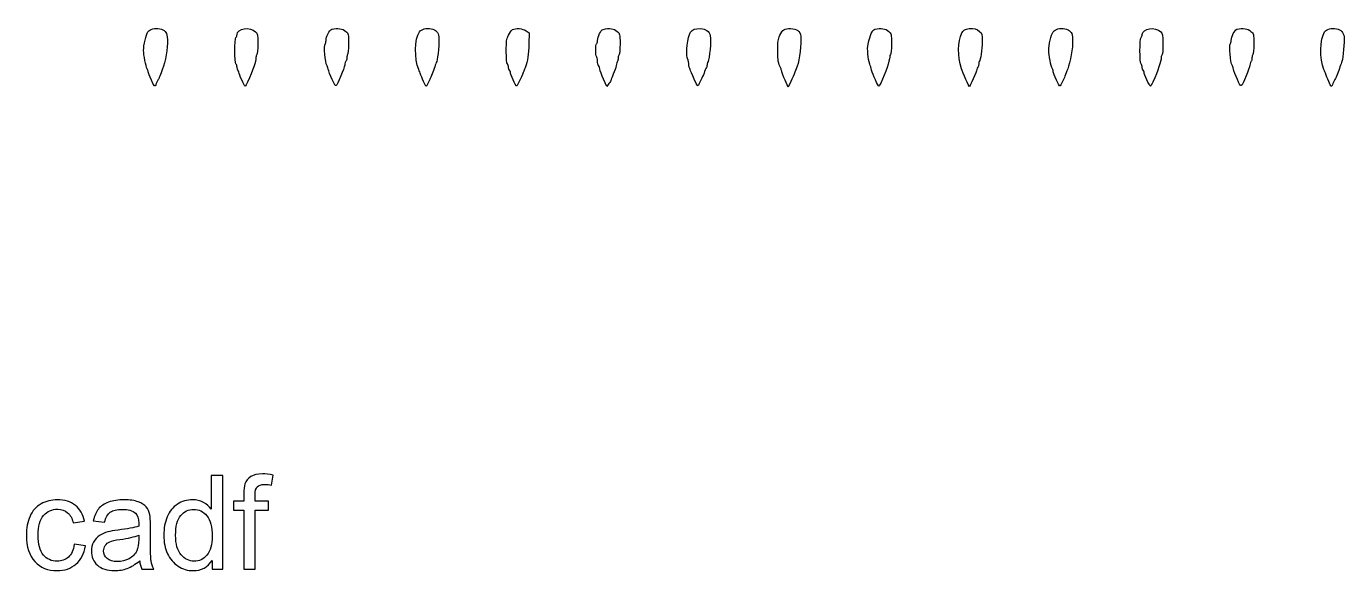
# Model space of a CAD drawing. Header units: centimetres. Extents: x -13.3 to 13.9, y 5.7 to 11.2.
# Drawn here: x -13.25 to -0.47, y 5.71 to 10.98 of the extents above; entities that cross this region are included whole.
import ezdxf

# ---------------------------------------------------------------- set-up
doc = ezdxf.new("R2010")
doc.units = ezdxf.units.CM
doc.header["$MEASUREMENT"] = 0
doc.layers.add('Layer 1', color=7, linetype='Continuous')

msp = doc.modelspace()

# ---------------------------------------------------------------- linework, layer by layer
at = {"layer": 'Layer 1'}
for points, knots in [([(-11.97534, 10.46794), (-11.96414, 10.4909), (-11.94876, 10.53137), (-11.92594, 10.59793), (-11.92594, 10.59793), (-11.89683, 10.68285), (-11.87962, 10.81358), (-11.88832, 10.88375), (-11.88832, 10.88375), (-11.89415, 10.93073), (-11.91383, 10.95164), (-11.96101, 10.96097), (-11.96101, 10.96097), (-12.00841, 10.97035), (-12.05646, 10.95767), (-12.07516, 10.93085), (-12.07516, 10.93085), (-12.09445, 10.90319), (-12.11751, 10.80469), (-12.11751, 10.74995), (-12.11751, 10.74995), (-12.11751, 10.70553), (-12.09661, 10.59978), (-12.08237, 10.57213), (-12.08237, 10.57213), (-12.07773, 10.56313), (-12.07393, 10.55052), (-12.07393, 10.5441), (-12.07393, 10.5441), (-12.07393, 10.53769), (-12.05964, 10.50158), (-12.04218, 10.46385), (-12.04218, 10.46385), (-12.01112, 10.39677), (-12.01017, 10.39576), (-11.99929, 10.41845), (-11.99929, 10.41845), (-11.99317, 10.43121), (-11.98239, 10.45348), (-11.97534, 10.46794)], [0, 0, 0, 0, 0.09090909, 0.09090909, 0.09090909, 0.09090909, 0.18181818, 0.18181818, 0.18181818, 0.18181818, 0.27272727, 0.27272727, 0.27272727, 0.27272727, 0.36363636, 0.36363636, 0.36363636, 0.36363636, 0.45454545, 0.45454545, 0.45454545, 0.45454545, 0.54545455, 0.54545455, 0.54545455, 0.54545455, 0.63636364, 0.63636364, 0.63636364, 0.63636364, 0.72727273, 0.72727273, 0.72727273, 0.72727273, 0.81818182, 0.81818182, 0.81818182, 0.81818182, 1, 1, 1, 1]), ([(-11.10888, 10.44473), (-11.05746, 10.55795), (-11.02813, 10.64433), (-11.02813, 10.68255), (-11.02813, 10.68255), (-11.02813, 10.69503), (-11.02421, 10.70786), (-11.01941, 10.71106), (-11.01941, 10.71106), (-11.01452, 10.71433), (-11.0107, 10.75932), (-11.0107, 10.81368), (-11.0107, 10.81368), (-11.0107, 10.9037), (-11.01216, 10.91196), (-11.03164, 10.93176), (-11.03164, 10.93176), (-11.08383, 10.98479), (-11.21114, 10.96564), (-11.21114, 10.90475), (-11.21114, 10.90475), (-11.21114, 10.89622), (-11.21605, 10.88394), (-11.22204, 10.87746), (-11.22204, 10.87746), (-11.23719, 10.86106), (-11.23711, 10.63639), (-11.22195, 10.61999), (-11.22195, 10.61999), (-11.21601, 10.61356), (-11.21114, 10.59879), (-11.21114, 10.58717), (-11.21114, 10.58717), (-11.21114, 10.57555), (-11.20722, 10.56342), (-11.20243, 10.56022), (-11.20243, 10.56022), (-11.19763, 10.55702), (-11.19371, 10.54747), (-11.19371, 10.53902), (-11.19371, 10.53902), (-11.19371, 10.52083), (-11.14101, 10.40466), (-11.13276, 10.40466), (-11.13276, 10.40466), (-11.12964, 10.40466), (-11.11889, 10.42269), (-11.10888, 10.44473)], [0, 0, 0, 0, 0.07692308, 0.07692308, 0.07692308, 0.07692308, 0.15384615, 0.15384615, 0.15384615, 0.15384615, 0.23076923, 0.23076923, 0.23076923, 0.23076923, 0.30769231, 0.30769231, 0.30769231, 0.30769231, 0.38461538, 0.38461538, 0.38461538, 0.38461538, 0.46153846, 0.46153846, 0.46153846, 0.46153846, 0.53846154, 0.53846154, 0.53846154, 0.53846154, 0.61538462, 0.61538462, 0.61538462, 0.61538462, 0.69230769, 0.69230769, 0.69230769, 0.69230769, 0.76923077, 0.76923077, 0.76923077, 0.76923077, 0.84615385, 0.84615385, 0.84615385, 0.84615385, 1, 1, 1, 1]), ([(-10.20379, 10.50479), (-10.1865, 10.5453), (-10.17024, 10.59247), (-10.16766, 10.60963), (-10.16766, 10.60963), (-10.16509, 10.62678), (-10.15959, 10.64308), (-10.15545, 10.64585), (-10.15545, 10.64585), (-10.1513, 10.64863), (-10.14791, 10.66312), (-10.14791, 10.67807), (-10.14791, 10.67807), (-10.14791, 10.69301), (-10.14398, 10.70786), (-10.13919, 10.71106), (-10.13919, 10.71106), (-10.13429, 10.71434), (-10.13048, 10.75959), (-10.13048, 10.81449), (-10.13048, 10.81449), (-10.13048, 10.91189), (-10.13053, 10.91213), (-10.15729, 10.93649), (-10.15729, 10.93649), (-10.18767, 10.96414), (-10.23493, 10.97094), (-10.29374, 10.9561), (-10.29374, 10.9561), (-10.31595, 10.95049), (-10.34835, 10.88629), (-10.34835, 10.84788), (-10.34835, 10.84788), (-10.34835, 10.83433), (-10.35264, 10.81861), (-10.35789, 10.81294), (-10.35789, 10.81294), (-10.37113, 10.79862), (-10.35643, 10.63154), (-10.33981, 10.60736), (-10.33981, 10.60736), (-10.33624, 10.60217), (-10.33064, 10.5852), (-10.32736, 10.56965), (-10.32736, 10.56965), (-10.32407, 10.55409), (-10.3069, 10.50901), (-10.28919, 10.46946), (-10.28919, 10.46946), (-10.25202, 10.38645), (-10.25482, 10.3853), (-10.20379, 10.50479)], [0, 0, 0, 0, 0.07142857, 0.07142857, 0.07142857, 0.07142857, 0.14285714, 0.14285714, 0.14285714, 0.14285714, 0.21428571, 0.21428571, 0.21428571, 0.21428571, 0.28571429, 0.28571429, 0.28571429, 0.28571429, 0.35714286, 0.35714286, 0.35714286, 0.35714286, 0.42857143, 0.42857143, 0.42857143, 0.42857143, 0.5, 0.5, 0.5, 0.5, 0.57142857, 0.57142857, 0.57142857, 0.57142857, 0.64285714, 0.64285714, 0.64285714, 0.64285714, 0.71428571, 0.71428571, 0.71428571, 0.71428571, 0.78571429, 0.78571429, 0.78571429, 0.78571429, 0.85714286, 0.85714286, 0.85714286, 0.85714286, 1, 1, 1, 1]), ([(-9.34323, 10.46794), (-9.32877, 10.49722), (-9.31071, 10.54343), (-9.29426, 10.59322), (-9.29426, 10.59322), (-9.28826, 10.61137), (-9.28, 10.6347), (-9.27589, 10.64507), (-9.27589, 10.64507), (-9.2634, 10.67663), (-9.24922, 10.83859), (-9.25519, 10.88161), (-9.25519, 10.88161), (-9.26196, 10.93047), (-9.28161, 10.95158), (-9.32906, 10.96097), (-9.32906, 10.96097), (-9.37647, 10.97035), (-9.42452, 10.95767), (-9.44322, 10.93084), (-9.44322, 10.93084), (-9.49044, 10.86312), (-9.49381, 10.66979), (-9.44959, 10.56493), (-9.44959, 10.56493), (-9.44413, 10.55197), (-9.43658, 10.53288), (-9.43282, 10.52251), (-9.43282, 10.52251), (-9.42907, 10.51214), (-9.41536, 10.47915), (-9.40235, 10.4492), (-9.40235, 10.4492), (-9.37892, 10.39523), (-9.37861, 10.39495), (-9.36746, 10.4182), (-9.36746, 10.4182), (-9.36128, 10.43109), (-9.35037, 10.45348), (-9.34323, 10.46794)], [0, 0, 0, 0, 0.09090909, 0.09090909, 0.09090909, 0.09090909, 0.18181818, 0.18181818, 0.18181818, 0.18181818, 0.27272727, 0.27272727, 0.27272727, 0.27272727, 0.36363636, 0.36363636, 0.36363636, 0.36363636, 0.45454545, 0.45454545, 0.45454545, 0.45454545, 0.54545455, 0.54545455, 0.54545455, 0.54545455, 0.63636364, 0.63636364, 0.63636364, 0.63636364, 0.72727273, 0.72727273, 0.72727273, 0.72727273, 0.81818182, 0.81818182, 0.81818182, 0.81818182, 1, 1, 1, 1]), ([(-8.46656, 10.4683), (-8.45091, 10.5033), (-8.43508, 10.54042), (-8.43138, 10.55079), (-8.43138, 10.55079), (-8.42768, 10.56116), (-8.42044, 10.58025), (-8.41528, 10.59322), (-8.41528, 10.59322), (-8.39564, 10.64261), (-8.38462, 10.71474), (-8.38123, 10.81601), (-8.38123, 10.81601), (-8.38123, 10.81601), (-8.37773, 10.92097), (-8.37773, 10.92097), (-8.37773, 10.92097), (-8.37773, 10.92097), (-8.40922, 10.94202), (-8.40922, 10.94202), (-8.40922, 10.94202), (-8.4435, 10.96494), (-8.51118, 10.97066), (-8.54136, 10.95319), (-8.54136, 10.95319), (-8.55074, 10.94776), (-8.568, 10.92315), (-8.5797, 10.89851), (-8.5797, 10.89851), (-8.59879, 10.85833), (-8.60095, 10.84225), (-8.6007, 10.74249), (-8.6007, 10.74249), (-8.60051, 10.66802), (-8.59691, 10.62747), (-8.58981, 10.61978), (-8.58981, 10.61978), (-8.58397, 10.61347), (-8.57919, 10.59879), (-8.57919, 10.58717), (-8.57919, 10.58717), (-8.57919, 10.57555), (-8.57527, 10.56342), (-8.57048, 10.56022), (-8.57048, 10.56022), (-8.56569, 10.55702), (-8.56176, 10.54747), (-8.56176, 10.53902), (-8.56176, 10.53902), (-8.56176, 10.52076), (-8.50905, 10.40466), (-8.50076, 10.40466), (-8.50076, 10.40466), (-8.4976, 10.40466), (-8.48221, 10.4333), (-8.46656, 10.4683)], [0, 0, 0, 0, 0.06666667, 0.06666667, 0.06666667, 0.06666667, 0.13333333, 0.13333333, 0.13333333, 0.13333333, 0.2, 0.2, 0.2, 0.2, 0.26666667, 0.26666667, 0.26666667, 0.26666667, 0.33333333, 0.33333333, 0.33333333, 0.33333333, 0.4, 0.4, 0.4, 0.4, 0.46666667, 0.46666667, 0.46666667, 0.46666667, 0.53333333, 0.53333333, 0.53333333, 0.53333333, 0.6, 0.6, 0.6, 0.6, 0.66666667, 0.66666667, 0.66666667, 0.66666667, 0.73333333, 0.73333333, 0.73333333, 0.73333333, 0.8, 0.8, 0.8, 0.8, 0.86666667, 0.86666667, 0.86666667, 0.86666667, 1, 1, 1, 1]), ([(-7.58568, 10.46594), (-7.58564, 10.47113), (-7.57573, 10.49643), (-7.56366, 10.52217), (-7.56366, 10.52217), (-7.55159, 10.5479), (-7.53933, 10.58512), (-7.53641, 10.60487), (-7.53641, 10.60487), (-7.53349, 10.62462), (-7.52769, 10.64305), (-7.52353, 10.64583), (-7.52353, 10.64583), (-7.51936, 10.64862), (-7.51596, 10.66312), (-7.51596, 10.67807), (-7.51596, 10.67807), (-7.51596, 10.69301), (-7.51204, 10.70786), (-7.50724, 10.71106), (-7.50724, 10.71106), (-7.50234, 10.71434), (-7.49853, 10.75959), (-7.49853, 10.81449), (-7.49853, 10.81449), (-7.49853, 10.91189), (-7.49858, 10.91213), (-7.52534, 10.93649), (-7.52534, 10.93649), (-7.55615, 10.96454), (-7.60006, 10.97078), (-7.66179, 10.95588), (-7.66179, 10.95588), (-7.68434, 10.95044), (-7.7164, 10.88625), (-7.7164, 10.84655), (-7.7164, 10.84655), (-7.7164, 10.83227), (-7.72033, 10.81797), (-7.72512, 10.81477), (-7.72512, 10.81477), (-7.72991, 10.81156), (-7.73383, 10.78399), (-7.73383, 10.75349), (-7.73383, 10.75349), (-7.73383, 10.72299), (-7.72991, 10.69541), (-7.72512, 10.69221), (-7.72512, 10.69221), (-7.72033, 10.689), (-7.7164, 10.66991), (-7.7164, 10.64978), (-7.7164, 10.64978), (-7.7164, 10.62965), (-7.71299, 10.6109), (-7.70881, 10.60811), (-7.70881, 10.60811), (-7.70464, 10.60532), (-7.69874, 10.58916), (-7.6957, 10.5722), (-7.6957, 10.5722), (-7.69266, 10.55524), (-7.67575, 10.51001), (-7.65813, 10.47169), (-7.65813, 10.47169), (-7.65813, 10.47169), (-7.62608, 10.40201), (-7.62608, 10.40201), (-7.62608, 10.40201), (-7.62608, 10.40201), (-7.60592, 10.42926), (-7.60592, 10.42926), (-7.60592, 10.42926), (-7.59484, 10.44425), (-7.58573, 10.46076), (-7.58568, 10.46594)], [0, 0, 0, 0, 0.05, 0.05, 0.05, 0.05, 0.1, 0.1, 0.1, 0.1, 0.15, 0.15, 0.15, 0.15, 0.2, 0.2, 0.2, 0.2, 0.25, 0.25, 0.25, 0.25, 0.3, 0.3, 0.3, 0.3, 0.35, 0.35, 0.35, 0.35, 0.4, 0.4, 0.4, 0.4, 0.45, 0.45, 0.45, 0.45, 0.5, 0.5, 0.5, 0.5, 0.55, 0.55, 0.55, 0.55, 0.6, 0.6, 0.6, 0.6, 0.65, 0.65, 0.65, 0.65, 0.7, 0.7, 0.7, 0.7, 0.75, 0.75, 0.75, 0.75, 0.8, 0.8, 0.8, 0.8, 0.85, 0.85, 0.85, 0.85, 0.9, 0.9, 0.9, 0.9, 1, 1, 1, 1]), ([(-6.71129, 10.46794), (-6.70414, 10.4824), (-6.69188, 10.5112), (-6.68403, 10.53194), (-6.68403, 10.53194), (-6.67618, 10.55268), (-6.66602, 10.57701), (-6.66146, 10.58602), (-6.66146, 10.58602), (-6.6569, 10.59502), (-6.65317, 10.61008), (-6.65317, 10.61949), (-6.65317, 10.61949), (-6.65317, 10.62889), (-6.64964, 10.64061), (-6.64532, 10.64554), (-6.64532, 10.64554), (-6.63153, 10.66129), (-6.61429, 10.85314), (-6.62324, 10.89133), (-6.62324, 10.89133), (-6.63425, 10.93834), (-6.66546, 10.96164), (-6.71904, 10.96286), (-6.71904, 10.96286), (-6.77489, 10.96413), (-6.79656, 10.95603), (-6.8139, 10.92739), (-6.8139, 10.92739), (-6.84157, 10.88171), (-6.86301, 10.72111), (-6.84641, 10.68385), (-6.84641, 10.68385), (-6.84153, 10.67289), (-6.8352, 10.64571), (-6.83234, 10.62344), (-6.83234, 10.62344), (-6.82948, 10.60118), (-6.8237, 10.57573), (-6.8195, 10.56688), (-6.8195, 10.56688), (-6.8153, 10.55803), (-6.7969, 10.51635), (-6.77861, 10.47424), (-6.77861, 10.47424), (-6.74707, 10.40167), (-6.7448, 10.39884), (-6.73481, 10.41967), (-6.73481, 10.41967), (-6.72901, 10.43176), (-6.71843, 10.45348), (-6.71129, 10.46794)], [0, 0, 0, 0, 0.07142857, 0.07142857, 0.07142857, 0.07142857, 0.14285714, 0.14285714, 0.14285714, 0.14285714, 0.21428571, 0.21428571, 0.21428571, 0.21428571, 0.28571429, 0.28571429, 0.28571429, 0.28571429, 0.35714286, 0.35714286, 0.35714286, 0.35714286, 0.42857143, 0.42857143, 0.42857143, 0.42857143, 0.5, 0.5, 0.5, 0.5, 0.57142857, 0.57142857, 0.57142857, 0.57142857, 0.64285714, 0.64285714, 0.64285714, 0.64285714, 0.71428571, 0.71428571, 0.71428571, 0.71428571, 0.78571429, 0.78571429, 0.78571429, 0.78571429, 0.85714286, 0.85714286, 0.85714286, 0.85714286, 1, 1, 1, 1]), ([(-5.80327, 10.54136), (-5.7952, 10.56211), (-5.7853, 10.58756), (-5.78128, 10.59793), (-5.78128, 10.59793), (-5.758, 10.65792), (-5.73799, 10.82177), (-5.74611, 10.88599), (-5.74611, 10.88599), (-5.75298, 10.94035), (-5.78092, 10.96227), (-5.84414, 10.96288), (-5.84414, 10.96288), (-5.90538, 10.96348), (-5.92171, 10.95334), (-5.94775, 10.89854), (-5.94775, 10.89854), (-5.96658, 10.85893), (-5.96903, 10.8416), (-5.96903, 10.74848), (-5.96903, 10.74848), (-5.96903, 10.6485), (-5.96634, 10.63343), (-5.93751, 10.57213), (-5.93751, 10.57213), (-5.93328, 10.56313), (-5.92982, 10.55015), (-5.92982, 10.54328), (-5.92982, 10.54328), (-5.92982, 10.53642), (-5.9158, 10.50002), (-5.89866, 10.4624), (-5.89866, 10.4624), (-5.89866, 10.4624), (-5.86751, 10.39399), (-5.86751, 10.39399), (-5.86751, 10.39399), (-5.86751, 10.39399), (-5.84273, 10.44882), (-5.84273, 10.44882), (-5.84273, 10.44882), (-5.8291, 10.47898), (-5.81135, 10.52062), (-5.80327, 10.54136)], [0, 0, 0, 0, 0.08333333, 0.08333333, 0.08333333, 0.08333333, 0.16666667, 0.16666667, 0.16666667, 0.16666667, 0.25, 0.25, 0.25, 0.25, 0.33333333, 0.33333333, 0.33333333, 0.33333333, 0.41666667, 0.41666667, 0.41666667, 0.41666667, 0.5, 0.5, 0.5, 0.5, 0.58333333, 0.58333333, 0.58333333, 0.58333333, 0.66666667, 0.66666667, 0.66666667, 0.66666667, 0.75, 0.75, 0.75, 0.75, 0.83333333, 0.83333333, 0.83333333, 0.83333333, 1, 1, 1, 1]), ([(-4.96956, 10.4353), (-4.92147, 10.53848), (-4.88401, 10.6484), (-4.88401, 10.68635), (-4.88401, 10.68635), (-4.88401, 10.69674), (-4.88009, 10.70786), (-4.87529, 10.71106), (-4.87529, 10.71106), (-4.87039, 10.71434), (-4.86658, 10.75959), (-4.86658, 10.81449), (-4.86658, 10.81449), (-4.86658, 10.91189), (-4.86663, 10.91213), (-4.89339, 10.93649), (-4.89339, 10.93649), (-4.92392, 10.96427), (-4.9679, 10.97072), (-5.02839, 10.95628), (-5.02839, 10.95628), (-5.05237, 10.95055), (-5.07339, 10.90364), (-5.09299, 10.81208), (-5.09299, 10.81208), (-5.10342, 10.76336), (-5.09559, 10.67353), (-5.07596, 10.61679), (-5.07596, 10.61679), (-5.07237, 10.60642), (-5.0646, 10.58096), (-5.05868, 10.56022), (-5.05868, 10.56022), (-5.04573, 10.51482), (-4.99645, 10.40466), (-4.98908, 10.40466), (-4.98908, 10.40466), (-4.9862, 10.40466), (-4.97741, 10.41845), (-4.96956, 10.4353)], [0, 0, 0, 0, 0.09090909, 0.09090909, 0.09090909, 0.09090909, 0.18181818, 0.18181818, 0.18181818, 0.18181818, 0.27272727, 0.27272727, 0.27272727, 0.27272727, 0.36363636, 0.36363636, 0.36363636, 0.36363636, 0.45454545, 0.45454545, 0.45454545, 0.45454545, 0.54545455, 0.54545455, 0.54545455, 0.54545455, 0.63636364, 0.63636364, 0.63636364, 0.63636364, 0.72727273, 0.72727273, 0.72727273, 0.72727273, 0.81818182, 0.81818182, 0.81818182, 0.81818182, 1, 1, 1, 1]), ([(-4.07374, 10.47595), (-4.05448, 10.51711), (-4.03871, 10.55797), (-4.03869, 10.56673), (-4.03869, 10.56673), (-4.03866, 10.5755), (-4.03473, 10.5853), (-4.02993, 10.5885), (-4.02993, 10.5885), (-4.02514, 10.59171), (-4.02122, 10.60398), (-4.02122, 10.61577), (-4.02122, 10.61577), (-4.02122, 10.62756), (-4.01834, 10.64033), (-4.01482, 10.64414), (-4.01482, 10.64414), (-4.00232, 10.65766), (-3.98747, 10.75932), (-3.98692, 10.83514), (-3.98692, 10.83514), (-3.98637, 10.9098), (-3.98715, 10.91281), (-4.01317, 10.93649), (-4.01317, 10.93649), (-4.03777, 10.95888), (-4.06618, 10.96628), (-4.11273, 10.96245), (-4.11273, 10.96245), (-4.1535, 10.95908), (-4.1699, 10.94944), (-4.18376, 10.92069), (-4.18376, 10.92069), (-4.22522, 10.83468), (-4.22654, 10.69841), (-4.18712, 10.57436), (-4.18712, 10.57436), (-4.17489, 10.5359), (-4.11389, 10.39555), (-4.11083, 10.39886), (-4.11083, 10.39886), (-4.10969, 10.4001), (-4.09299, 10.43479), (-4.07374, 10.47595)], [0, 0, 0, 0, 0.08333333, 0.08333333, 0.08333333, 0.08333333, 0.16666667, 0.16666667, 0.16666667, 0.16666667, 0.25, 0.25, 0.25, 0.25, 0.33333333, 0.33333333, 0.33333333, 0.33333333, 0.41666667, 0.41666667, 0.41666667, 0.41666667, 0.5, 0.5, 0.5, 0.5, 0.58333333, 0.58333333, 0.58333333, 0.58333333, 0.66666667, 0.66666667, 0.66666667, 0.66666667, 0.75, 0.75, 0.75, 0.75, 0.83333333, 0.83333333, 0.83333333, 0.83333333, 1, 1, 1, 1]), ([(-3.19927, 10.46794), (-3.18807, 10.4909), (-3.1727, 10.53137), (-3.14988, 10.59793), (-3.14988, 10.59793), (-3.12076, 10.68285), (-3.10356, 10.81358), (-3.11226, 10.88375), (-3.11226, 10.88375), (-3.11808, 10.93073), (-3.13776, 10.95164), (-3.18494, 10.96097), (-3.18494, 10.96097), (-3.23234, 10.97035), (-3.2804, 10.95767), (-3.29909, 10.93085), (-3.29909, 10.93085), (-3.31838, 10.90319), (-3.34144, 10.80469), (-3.34144, 10.74995), (-3.34144, 10.74995), (-3.34144, 10.70553), (-3.32054, 10.59978), (-3.3063, 10.57213), (-3.3063, 10.57213), (-3.30166, 10.56313), (-3.29787, 10.55052), (-3.29787, 10.5441), (-3.29787, 10.5441), (-3.29787, 10.53769), (-3.28358, 10.50158), (-3.26611, 10.46385), (-3.26611, 10.46385), (-3.23506, 10.39677), (-3.23411, 10.39576), (-3.22323, 10.41845), (-3.22323, 10.41845), (-3.21711, 10.43121), (-3.20633, 10.45348), (-3.19927, 10.46794)], [0, 0, 0, 0, 0.09090909, 0.09090909, 0.09090909, 0.09090909, 0.18181818, 0.18181818, 0.18181818, 0.18181818, 0.27272727, 0.27272727, 0.27272727, 0.27272727, 0.36363636, 0.36363636, 0.36363636, 0.36363636, 0.45454545, 0.45454545, 0.45454545, 0.45454545, 0.54545455, 0.54545455, 0.54545455, 0.54545455, 0.63636364, 0.63636364, 0.63636364, 0.63636364, 0.72727273, 0.72727273, 0.72727273, 0.72727273, 0.81818182, 0.81818182, 0.81818182, 0.81818182, 1, 1, 1, 1]), ([(-2.33282, 10.44473), (-2.28139, 10.55795), (-2.25206, 10.64433), (-2.25206, 10.68255), (-2.25206, 10.68255), (-2.25206, 10.69503), (-2.24814, 10.70786), (-2.24335, 10.71106), (-2.24335, 10.71106), (-2.23845, 10.71433), (-2.23463, 10.75932), (-2.23463, 10.81368), (-2.23463, 10.81368), (-2.23463, 10.9037), (-2.2361, 10.91196), (-2.25557, 10.93176), (-2.25557, 10.93176), (-2.30776, 10.98479), (-2.43508, 10.96564), (-2.43508, 10.90475), (-2.43508, 10.90475), (-2.43508, 10.89622), (-2.43998, 10.88394), (-2.44597, 10.87746), (-2.44597, 10.87746), (-2.46112, 10.86106), (-2.46105, 10.63639), (-2.44588, 10.61999), (-2.44588, 10.61999), (-2.43994, 10.61356), (-2.43508, 10.59879), (-2.43508, 10.58717), (-2.43508, 10.58717), (-2.43508, 10.57555), (-2.43115, 10.56342), (-2.42636, 10.56022), (-2.42636, 10.56022), (-2.42157, 10.55702), (-2.41765, 10.54747), (-2.41765, 10.53902), (-2.41765, 10.53902), (-2.41765, 10.52083), (-2.36495, 10.40466), (-2.3567, 10.40466), (-2.3567, 10.40466), (-2.35357, 10.40466), (-2.34283, 10.42269), (-2.33282, 10.44473)], [0, 0, 0, 0, 0.07692308, 0.07692308, 0.07692308, 0.07692308, 0.15384615, 0.15384615, 0.15384615, 0.15384615, 0.23076923, 0.23076923, 0.23076923, 0.23076923, 0.30769231, 0.30769231, 0.30769231, 0.30769231, 0.38461538, 0.38461538, 0.38461538, 0.38461538, 0.46153846, 0.46153846, 0.46153846, 0.46153846, 0.53846154, 0.53846154, 0.53846154, 0.53846154, 0.61538462, 0.61538462, 0.61538462, 0.61538462, 0.69230769, 0.69230769, 0.69230769, 0.69230769, 0.76923077, 0.76923077, 0.76923077, 0.76923077, 0.84615385, 0.84615385, 0.84615385, 0.84615385, 1, 1, 1, 1]), ([(-1.42773, 10.50479), (-1.41043, 10.5453), (-1.39417, 10.59247), (-1.3916, 10.60963), (-1.3916, 10.60963), (-1.38903, 10.62678), (-1.38353, 10.64308), (-1.37938, 10.64585), (-1.37938, 10.64585), (-1.37523, 10.64863), (-1.37184, 10.66312), (-1.37184, 10.67807), (-1.37184, 10.67807), (-1.37184, 10.69301), (-1.36792, 10.70786), (-1.36312, 10.71106), (-1.36312, 10.71106), (-1.35822, 10.71434), (-1.35441, 10.75959), (-1.35441, 10.81449), (-1.35441, 10.81449), (-1.35441, 10.91189), (-1.35446, 10.91213), (-1.38122, 10.93649), (-1.38122, 10.93649), (-1.4116, 10.96414), (-1.45887, 10.97094), (-1.51768, 10.9561), (-1.51768, 10.9561), (-1.53989, 10.95049), (-1.57229, 10.88629), (-1.57229, 10.84788), (-1.57229, 10.84788), (-1.57229, 10.83433), (-1.57658, 10.81861), (-1.58182, 10.81294), (-1.58182, 10.81294), (-1.59506, 10.79862), (-1.58036, 10.63154), (-1.56374, 10.60736), (-1.56374, 10.60736), (-1.56017, 10.60217), (-1.55457, 10.5852), (-1.55129, 10.56965), (-1.55129, 10.56965), (-1.54801, 10.55409), (-1.53083, 10.50901), (-1.51312, 10.46946), (-1.51312, 10.46946), (-1.47595, 10.38645), (-1.47875, 10.3853), (-1.42773, 10.50479)], [0, 0, 0, 0, 0.07142857, 0.07142857, 0.07142857, 0.07142857, 0.14285714, 0.14285714, 0.14285714, 0.14285714, 0.21428571, 0.21428571, 0.21428571, 0.21428571, 0.28571429, 0.28571429, 0.28571429, 0.28571429, 0.35714286, 0.35714286, 0.35714286, 0.35714286, 0.42857143, 0.42857143, 0.42857143, 0.42857143, 0.5, 0.5, 0.5, 0.5, 0.57142857, 0.57142857, 0.57142857, 0.57142857, 0.64285714, 0.64285714, 0.64285714, 0.64285714, 0.71428571, 0.71428571, 0.71428571, 0.71428571, 0.78571429, 0.78571429, 0.78571429, 0.78571429, 0.85714286, 0.85714286, 0.85714286, 0.85714286, 1, 1, 1, 1]), ([(-0.56717, 10.46794), (-0.55271, 10.49722), (-0.53464, 10.54343), (-0.51819, 10.59322), (-0.51819, 10.59322), (-0.51219, 10.61137), (-0.50393, 10.6347), (-0.49983, 10.64507), (-0.49983, 10.64507), (-0.48733, 10.67663), (-0.47315, 10.83859), (-0.47912, 10.88161), (-0.47912, 10.88161), (-0.48589, 10.93047), (-0.50554, 10.95158), (-0.55299, 10.96097), (-0.55299, 10.96097), (-0.6004, 10.97035), (-0.64845, 10.95767), (-0.66716, 10.93084), (-0.66716, 10.93084), (-0.71437, 10.86312), (-0.71774, 10.66979), (-0.67352, 10.56493), (-0.67352, 10.56493), (-0.66806, 10.55197), (-0.66051, 10.53288), (-0.65676, 10.52251), (-0.65676, 10.52251), (-0.653, 10.51214), (-0.63929, 10.47915), (-0.62629, 10.4492), (-0.62629, 10.4492), (-0.60286, 10.39523), (-0.60254, 10.39495), (-0.5914, 10.4182), (-0.5914, 10.4182), (-0.58521, 10.43109), (-0.57431, 10.45348), (-0.56717, 10.46794)], [0, 0, 0, 0, 0.09090909, 0.09090909, 0.09090909, 0.09090909, 0.18181818, 0.18181818, 0.18181818, 0.18181818, 0.27272727, 0.27272727, 0.27272727, 0.27272727, 0.36363636, 0.36363636, 0.36363636, 0.36363636, 0.45454545, 0.45454545, 0.45454545, 0.45454545, 0.54545455, 0.54545455, 0.54545455, 0.54545455, 0.63636364, 0.63636364, 0.63636364, 0.63636364, 0.72727273, 0.72727273, 0.72727273, 0.72727273, 0.81818182, 0.81818182, 0.81818182, 0.81818182, 1, 1, 1, 1]), ([(-11.45416, 5.72053), (-11.45416, 5.72053), (-11.45416, 5.80414), (-11.45416, 5.80414), (-11.45416, 5.80414), (-11.49586, 5.73916), (-11.55724, 5.70656), (-11.63831, 5.70656), (-11.63831, 5.70656), (-11.6908, 5.70656), (-11.73906, 5.72095), (-11.78288, 5.74995), (-11.78288, 5.74995), (-11.8269, 5.77874), (-11.86098, 5.81917), (-11.88532, 5.87081), (-11.88532, 5.87081), (-11.90945, 5.92267), (-11.92152, 5.98215), (-11.92152, 6.04946), (-11.92152, 6.04946), (-11.92152, 6.11508), (-11.91051, 6.17456), (-11.88871, 6.22811), (-11.88871, 6.22811), (-11.8667, 6.28145), (-11.83389, 6.32251), (-11.79007, 6.35087), (-11.79007, 6.35087), (-11.74647, 6.37945), (-11.69736, 6.39363), (-11.64339, 6.39363), (-11.64339, 6.39363), (-11.6036, 6.39363), (-11.56825, 6.38516), (-11.53734, 6.36844), (-11.53734, 6.36844), (-11.50644, 6.35172), (-11.48125, 6.32971), (-11.46178, 6.30283), (-11.46178, 6.30283), (-11.46178, 6.30283), (-11.46178, 6.62985), (-11.46178, 6.62985), (-11.46178, 6.62985), (-11.46178, 6.62985), (-11.35002, 6.62985), (-11.35002, 6.62985), (-11.35002, 6.62985), (-11.35002, 6.62985), (-11.35002, 5.72053), (-11.35002, 5.72053), (-11.35002, 5.72053), (-11.35002, 5.72053), (-11.45416, 5.72053), (-11.45416, 5.72053)], [0, 0, 0, 0, 0.06666667, 0.06666667, 0.06666667, 0.06666667, 0.13333333, 0.13333333, 0.13333333, 0.13333333, 0.2, 0.2, 0.2, 0.2, 0.26666667, 0.26666667, 0.26666667, 0.26666667, 0.33333333, 0.33333333, 0.33333333, 0.33333333, 0.4, 0.4, 0.4, 0.4, 0.46666667, 0.46666667, 0.46666667, 0.46666667, 0.53333333, 0.53333333, 0.53333333, 0.53333333, 0.6, 0.6, 0.6, 0.6, 0.66666667, 0.66666667, 0.66666667, 0.66666667, 0.73333333, 0.73333333, 0.73333333, 0.73333333, 0.8, 0.8, 0.8, 0.8, 0.86666667, 0.86666667, 0.86666667, 0.86666667, 1, 1, 1, 1]), ([(-11.14661, 5.72053), (-11.14661, 5.72053), (-11.14661, 6.2933), (-11.14661, 6.2933), (-11.14661, 6.2933), (-11.14661, 6.2933), (-11.24567, 6.2933), (-11.24567, 6.2933), (-11.24567, 6.2933), (-11.24567, 6.2933), (-11.24567, 6.37966), (-11.24567, 6.37966), (-11.24567, 6.37966), (-11.24567, 6.37966), (-11.14661, 6.37966), (-11.14661, 6.37966), (-11.14661, 6.37966), (-11.14661, 6.37966), (-11.14661, 6.44951), (-11.14661, 6.44951), (-11.14661, 6.44951), (-11.14661, 6.49375), (-11.1428, 6.52656), (-11.13497, 6.54794), (-11.13497, 6.54794), (-11.12417, 6.57672), (-11.10555, 6.60022), (-11.07845, 6.61821), (-11.07845, 6.61821), (-11.05157, 6.6362), (-11.01368, 6.64509), (-10.965, 6.64509), (-10.965, 6.64509), (-10.93346, 6.64509), (-10.89875, 6.64128), (-10.86065, 6.63387), (-10.86065, 6.63387), (-10.86065, 6.63387), (-10.87737, 6.53608), (-10.87737, 6.53608), (-10.87737, 6.53608), (-10.90065, 6.5401), (-10.92245, 6.54222), (-10.9432, 6.54222), (-10.9432, 6.54222), (-10.97706, 6.54222), (-11.00098, 6.53502), (-11.01516, 6.52063), (-11.01516, 6.52063), (-11.02913, 6.50624), (-11.03612, 6.47936), (-11.03612, 6.43999), (-11.03612, 6.43999), (-11.03612, 6.43999), (-11.03612, 6.37966), (-11.03612, 6.37966), (-11.03612, 6.37966), (-11.03612, 6.37966), (-10.90785, 6.37966), (-10.90785, 6.37966), (-10.90785, 6.37966), (-10.90785, 6.37966), (-10.90785, 6.2933), (-10.90785, 6.2933), (-10.90785, 6.2933), (-10.90785, 6.2933), (-11.03485, 6.2933), (-11.03485, 6.2933), (-11.03485, 6.2933), (-11.03485, 6.2933), (-11.03485, 5.72053), (-11.03485, 5.72053), (-11.03485, 5.72053), (-11.03485, 5.72053), (-11.14661, 5.72053), (-11.14661, 5.72053)], [0, 0, 0, 0, 0.05, 0.05, 0.05, 0.05, 0.1, 0.1, 0.1, 0.1, 0.15, 0.15, 0.15, 0.15, 0.2, 0.2, 0.2, 0.2, 0.25, 0.25, 0.25, 0.25, 0.3, 0.3, 0.3, 0.3, 0.35, 0.35, 0.35, 0.35, 0.4, 0.4, 0.4, 0.4, 0.45, 0.45, 0.45, 0.45, 0.5, 0.5, 0.5, 0.5, 0.55, 0.55, 0.55, 0.55, 0.6, 0.6, 0.6, 0.6, 0.65, 0.65, 0.65, 0.65, 0.7, 0.7, 0.7, 0.7, 0.75, 0.75, 0.75, 0.75, 0.8, 0.8, 0.8, 0.8, 0.85, 0.85, 0.85, 0.85, 0.9, 0.9, 0.9, 0.9, 1, 1, 1, 1]), ([(-12.79041, 5.96183), (-12.79041, 5.96183), (-12.68119, 5.94659), (-12.68119, 5.94659), (-12.68119, 5.94659), (-12.69325, 5.87145), (-12.72373, 5.81282), (-12.77305, 5.77027), (-12.77305, 5.77027), (-12.82237, 5.72773), (-12.88312, 5.70656), (-12.95487, 5.70656), (-12.95487, 5.70656), (-13.04483, 5.70656), (-13.11722, 5.73598), (-13.17183, 5.79483), (-13.17183, 5.79483), (-13.22665, 5.85367), (-13.25396, 5.93791), (-13.25396, 6.04756), (-13.25396, 6.04756), (-13.25396, 6.11868), (-13.24211, 6.18069), (-13.21861, 6.23403), (-13.21861, 6.23403), (-13.19512, 6.28716), (-13.15934, 6.32717), (-13.11108, 6.35363), (-13.11108, 6.35363), (-13.06304, 6.3803), (-13.01075, 6.39363), (-12.95403, 6.39363), (-12.95403, 6.39363), (-12.8827, 6.39363), (-12.82406, 6.37564), (-12.77877, 6.33944), (-12.77877, 6.33944), (-12.73326, 6.30325), (-12.70405, 6.25181), (-12.69135, 6.18535), (-12.69135, 6.18535), (-12.69135, 6.18535), (-12.7993, 6.16884), (-12.7993, 6.16884), (-12.7993, 6.16884), (-12.80967, 6.21308), (-12.82787, 6.24631), (-12.85433, 6.26875), (-12.85433, 6.26875), (-12.88058, 6.29097), (-12.91233, 6.30219), (-12.94958, 6.30219), (-12.94958, 6.30219), (-13.00589, 6.30219), (-13.05161, 6.28208), (-13.08695, 6.24187), (-13.08695, 6.24187), (-13.12209, 6.20144), (-13.13966, 6.13794), (-13.13966, 6.05073), (-13.13966, 6.05073), (-13.13966, 5.96225), (-13.12273, 5.89812), (-13.08886, 5.85811), (-13.08886, 5.85811), (-13.05478, 5.81811), (-13.01054, 5.798), (-12.95614, 5.798), (-12.95614, 5.798), (-12.91212, 5.798), (-12.8755, 5.81134), (-12.84629, 5.83822), (-12.84629, 5.83822), (-12.81687, 5.86489), (-12.79824, 5.90616), (-12.79041, 5.96183)], [0, 0, 0, 0, 0.05, 0.05, 0.05, 0.05, 0.1, 0.1, 0.1, 0.1, 0.15, 0.15, 0.15, 0.15, 0.2, 0.2, 0.2, 0.2, 0.25, 0.25, 0.25, 0.25, 0.3, 0.3, 0.3, 0.3, 0.35, 0.35, 0.35, 0.35, 0.4, 0.4, 0.4, 0.4, 0.45, 0.45, 0.45, 0.45, 0.5, 0.5, 0.5, 0.5, 0.55, 0.55, 0.55, 0.55, 0.6, 0.6, 0.6, 0.6, 0.65, 0.65, 0.65, 0.65, 0.7, 0.7, 0.7, 0.7, 0.75, 0.75, 0.75, 0.75, 0.8, 0.8, 0.8, 0.8, 0.85, 0.85, 0.85, 0.85, 0.9, 0.9, 0.9, 0.9, 1, 1, 1, 1]), ([(-12.15541, 5.80308), (-12.1969, 5.76773), (-12.2369, 5.74297), (-12.27521, 5.72836), (-12.27521, 5.72836), (-12.31352, 5.71376), (-12.35459, 5.70656), (-12.39861, 5.70656), (-12.39861, 5.70656), (-12.471, 5.70656), (-12.52667, 5.72413), (-12.56562, 5.75948), (-12.56562, 5.75948), (-12.60457, 5.79461), (-12.62404, 5.8397), (-12.62404, 5.89452), (-12.62404, 5.89452), (-12.62404, 5.92669), (-12.61663, 5.95612), (-12.60203, 5.98279), (-12.60203, 5.98279), (-12.58721, 6.00946), (-12.56795, 6.03062), (-12.54424, 6.04671), (-12.54424, 6.04671), (-12.52032, 6.0628), (-12.49365, 6.07507), (-12.46381, 6.08333), (-12.46381, 6.08333), (-12.44179, 6.08904), (-12.40856, 6.09455), (-12.36432, 6.10005), (-12.36432, 6.10005), (-12.27415, 6.11063), (-12.20748, 6.12354), (-12.16493, 6.13836), (-12.16493, 6.13836), (-12.16451, 6.1536), (-12.1643, 6.16334), (-12.1643, 6.16736), (-12.1643, 6.16736), (-12.1643, 6.21266), (-12.17488, 6.24462), (-12.19605, 6.26324), (-12.19605, 6.26324), (-12.22462, 6.28843), (-12.26717, 6.30092), (-12.32347, 6.30092), (-12.32347, 6.30092), (-12.37618, 6.30092), (-12.41512, 6.29161), (-12.4401, 6.27319), (-12.4401, 6.27319), (-12.46529, 6.25478), (-12.4837, 6.22218), (-12.49577, 6.17519), (-12.49577, 6.17519), (-12.49577, 6.17519), (-12.60499, 6.19043), (-12.60499, 6.19043), (-12.60499, 6.19043), (-12.59504, 6.23721), (-12.57874, 6.2751), (-12.55588, 6.30388), (-12.55588, 6.30388), (-12.53302, 6.33267), (-12.5, 6.35468), (-12.45682, 6.37035), (-12.45682, 6.37035), (-12.41385, 6.3858), (-12.36369, 6.39363), (-12.30696, 6.39363), (-12.30696, 6.39363), (-12.25066, 6.39363), (-12.20473, 6.38707), (-12.16938, 6.37373), (-12.16938, 6.37373), (-12.13424, 6.3604), (-12.10821, 6.34389), (-12.0917, 6.32378), (-12.0917, 6.32378), (-12.07519, 6.30367), (-12.06355, 6.27827), (-12.05677, 6.24758), (-12.05677, 6.24758), (-12.05317, 6.22853), (-12.05127, 6.19424), (-12.05127, 6.14492), (-12.05127, 6.14492), (-12.05127, 6.14492), (-12.05127, 5.99676), (-12.05127, 5.99676), (-12.05127, 5.99676), (-12.05127, 5.89325), (-12.04894, 5.82785), (-12.04428, 5.80012), (-12.04428, 5.80012), (-12.03984, 5.77239), (-12.03053, 5.74593), (-12.01698, 5.72053), (-12.01698, 5.72053), (-12.01698, 5.72053), (-12.13382, 5.72053), (-12.13382, 5.72053), (-12.13382, 5.72053), (-12.14504, 5.74403), (-12.15223, 5.77154), (-12.15541, 5.80308)], [0, 0, 0, 0, 0.03571429, 0.03571429, 0.03571429, 0.03571429, 0.07142857, 0.07142857, 0.07142857, 0.07142857, 0.10714286, 0.10714286, 0.10714286, 0.10714286, 0.14285714, 0.14285714, 0.14285714, 0.14285714, 0.17857143, 0.17857143, 0.17857143, 0.17857143, 0.21428571, 0.21428571, 0.21428571, 0.21428571, 0.25, 0.25, 0.25, 0.25, 0.28571429, 0.28571429, 0.28571429, 0.28571429, 0.32142857, 0.32142857, 0.32142857, 0.32142857, 0.35714286, 0.35714286, 0.35714286, 0.35714286, 0.39285714, 0.39285714, 0.39285714, 0.39285714, 0.42857143, 0.42857143, 0.42857143, 0.42857143, 0.46428571, 0.46428571, 0.46428571, 0.46428571, 0.5, 0.5, 0.5, 0.5, 0.53571429, 0.53571429, 0.53571429, 0.53571429, 0.57142857, 0.57142857, 0.57142857, 0.57142857, 0.60714286, 0.60714286, 0.60714286, 0.60714286, 0.64285714, 0.64285714, 0.64285714, 0.64285714, 0.67857143, 0.67857143, 0.67857143, 0.67857143, 0.71428571, 0.71428571, 0.71428571, 0.71428571, 0.75, 0.75, 0.75, 0.75, 0.78571429, 0.78571429, 0.78571429, 0.78571429, 0.82142857, 0.82142857, 0.82142857, 0.82142857, 0.85714286, 0.85714286, 0.85714286, 0.85714286, 0.89285714, 0.89285714, 0.89285714, 0.89285714, 0.92857143, 0.92857143, 0.92857143, 0.92857143, 1, 1, 1, 1]), ([(-11.80722, 6.04925), (-11.80722, 5.96501), (-11.78944, 5.90214), (-11.75367, 5.86044), (-11.75367, 5.86044), (-11.71811, 5.81874), (-11.67599, 5.798), (-11.62751, 5.798), (-11.62751, 5.798), (-11.57862, 5.798), (-11.53713, 5.8179), (-11.50284, 5.85769), (-11.50284, 5.85769), (-11.46876, 5.89748), (-11.45162, 5.95823), (-11.45162, 6.03994), (-11.45162, 6.03994), (-11.45162, 6.12968), (-11.46898, 6.19572), (-11.5039, 6.23784), (-11.5039, 6.23784), (-11.53861, 6.27997), (-11.58158, 6.30092), (-11.63259, 6.30092), (-11.63259, 6.30092), (-11.68234, 6.30092), (-11.72382, 6.28081), (-11.75727, 6.24038), (-11.75727, 6.24038), (-11.7905, 6.19996), (-11.80722, 6.13624), (-11.80722, 6.04925)], [0, 0, 0, 0, 0.11111111, 0.11111111, 0.11111111, 0.11111111, 0.22222222, 0.22222222, 0.22222222, 0.22222222, 0.33333333, 0.33333333, 0.33333333, 0.33333333, 0.44444444, 0.44444444, 0.44444444, 0.44444444, 0.55555556, 0.55555556, 0.55555556, 0.55555556, 0.66666667, 0.66666667, 0.66666667, 0.66666667, 0.77777778, 0.77777778, 0.77777778, 0.77777778, 1, 1, 1, 1]), ([(-12.1643, 6.05073), (-12.20494, 6.03422), (-12.2659, 6.02025), (-12.34718, 6.00882), (-12.34718, 6.00882), (-12.39332, 6.00226), (-12.42592, 5.99485), (-12.44497, 5.9866), (-12.44497, 5.9866), (-12.46402, 5.97834), (-12.47862, 5.96628), (-12.489, 5.95061), (-12.489, 5.95061), (-12.49937, 5.93474), (-12.50466, 5.91717), (-12.50466, 5.8977), (-12.50466, 5.8977), (-12.50466, 5.86827), (-12.49344, 5.84351), (-12.47079, 5.82382), (-12.47079, 5.82382), (-12.44814, 5.80414), (-12.41512, 5.79419), (-12.37173, 5.79419), (-12.37173, 5.79419), (-12.32876, 5.79419), (-12.29045, 5.8035), (-12.2568, 5.82234), (-12.2568, 5.82234), (-12.22335, 5.84097), (-12.19859, 5.86658), (-12.18293, 5.89897), (-12.18293, 5.89897), (-12.17086, 5.92415), (-12.16493, 5.9612), (-12.16493, 6.01009), (-12.16493, 6.01009), (-12.16493, 6.01009), (-12.1643, 6.05073), (-12.1643, 6.05073)], [0, 0, 0, 0, 0.09090909, 0.09090909, 0.09090909, 0.09090909, 0.18181818, 0.18181818, 0.18181818, 0.18181818, 0.27272727, 0.27272727, 0.27272727, 0.27272727, 0.36363636, 0.36363636, 0.36363636, 0.36363636, 0.45454545, 0.45454545, 0.45454545, 0.45454545, 0.54545455, 0.54545455, 0.54545455, 0.54545455, 0.63636364, 0.63636364, 0.63636364, 0.63636364, 0.72727273, 0.72727273, 0.72727273, 0.72727273, 0.81818182, 0.81818182, 0.81818182, 0.81818182, 1, 1, 1, 1])]:
    msp.add_open_spline(points, degree=3, knots=knots, dxfattribs=at)

doc.saveas('drawing.dxf')
